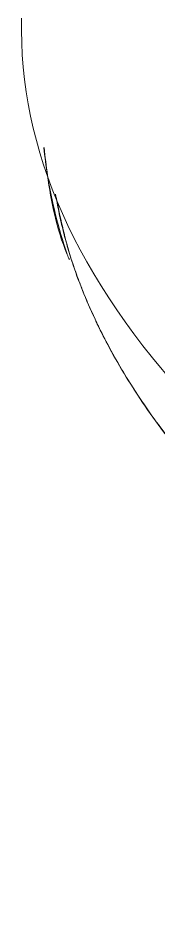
# Model space of a CAD drawing. Extents: x 6453 to 7582, y 0 to 827.
# Drawn here: x 6899.91 to 6901.73, y 684.25 to 696.03 of the extents above; entities that cross this region are included whole.
import ezdxf

# ---------------------------------------------------------------- set-up
doc = ezdxf.new("R2010")
doc.units = 0
doc.header["$LTSCALE"] = 30
doc.header["$MEASUREMENT"] = 0
doc.linetypes.add('HIDDEN2', pattern=[4.7625, 3.175, -1.5875])
doc.layers.add('1', color=7, linetype='CONTINUOUS')
doc.layers.add('2', color=1, linetype='HIDDEN2')

msp = doc.modelspace()

# ---------------------------------------------------------------- linework, layer by layer
at = {"layer": '1', "color": 7, "linetype": 'Continuous', "lineweight": 18}
msp.add_ellipse((6959.952, 694.64), major_axis=(-59.628, 0), ratio=0.300706, start_param=0.215494, end_param=2.928504, dxfattribs=at)
for points, knots in [([(6900.246, 694.358), (6900.257, 694.239), (6900.317, 693.778), (6900.43, 693.32), (6900.545, 692.982)], [0, 0, 0, 0, 0.257918, 1, 1, 1, 1]), ([(6900.249, 694.359), (6900.261, 694.24), (6900.317, 693.777), (6900.411, 693.292), (6900.564, 692.933), (6900.574, 692.911)], [0, 0, 0, 0, 0.244934, 0.952348, 1, 1, 1, 1])]:
    msp.add_open_spline(points, degree=3, knots=knots, dxfattribs=at)
msp.add_rational_spline([(6902.809, 689.517), (6900.751, 691.592), (6900.396, 693.755)], [0.908200052151, 0.936825927515, 0.98044705999], degree=2, dxfattribs=at)
msp.add_rational_spline([(7019.493, 693.67), (7016.438, 676.709), (6959.952, 676.709), (6903.199, 676.709), (6900.396, 693.754)], [0.978670569404, 0.718190963697, 1, 0.717239049349, 0.98043648952], degree=2, knots=[0, 0, 0, 0.499157, 0.499157, 1, 1, 1], dxfattribs=at)
at = {"layer": '2', "color": 7, "linetype": 'Continuous', "lineweight": 18}
msp.add_ellipse((6959.952, 695.894), major_axis=(-59.996, 0), ratio=0.300706, start_param=6.27561, end_param=6.556137, dxfattribs=at)
msp.add_ellipse((6959.952, 695.894), major_axis=(-59.996, 0), ratio=0.300706, start_param=6.27561, end_param=6.556137, dxfattribs=at)

doc.saveas('drawing.dxf')
